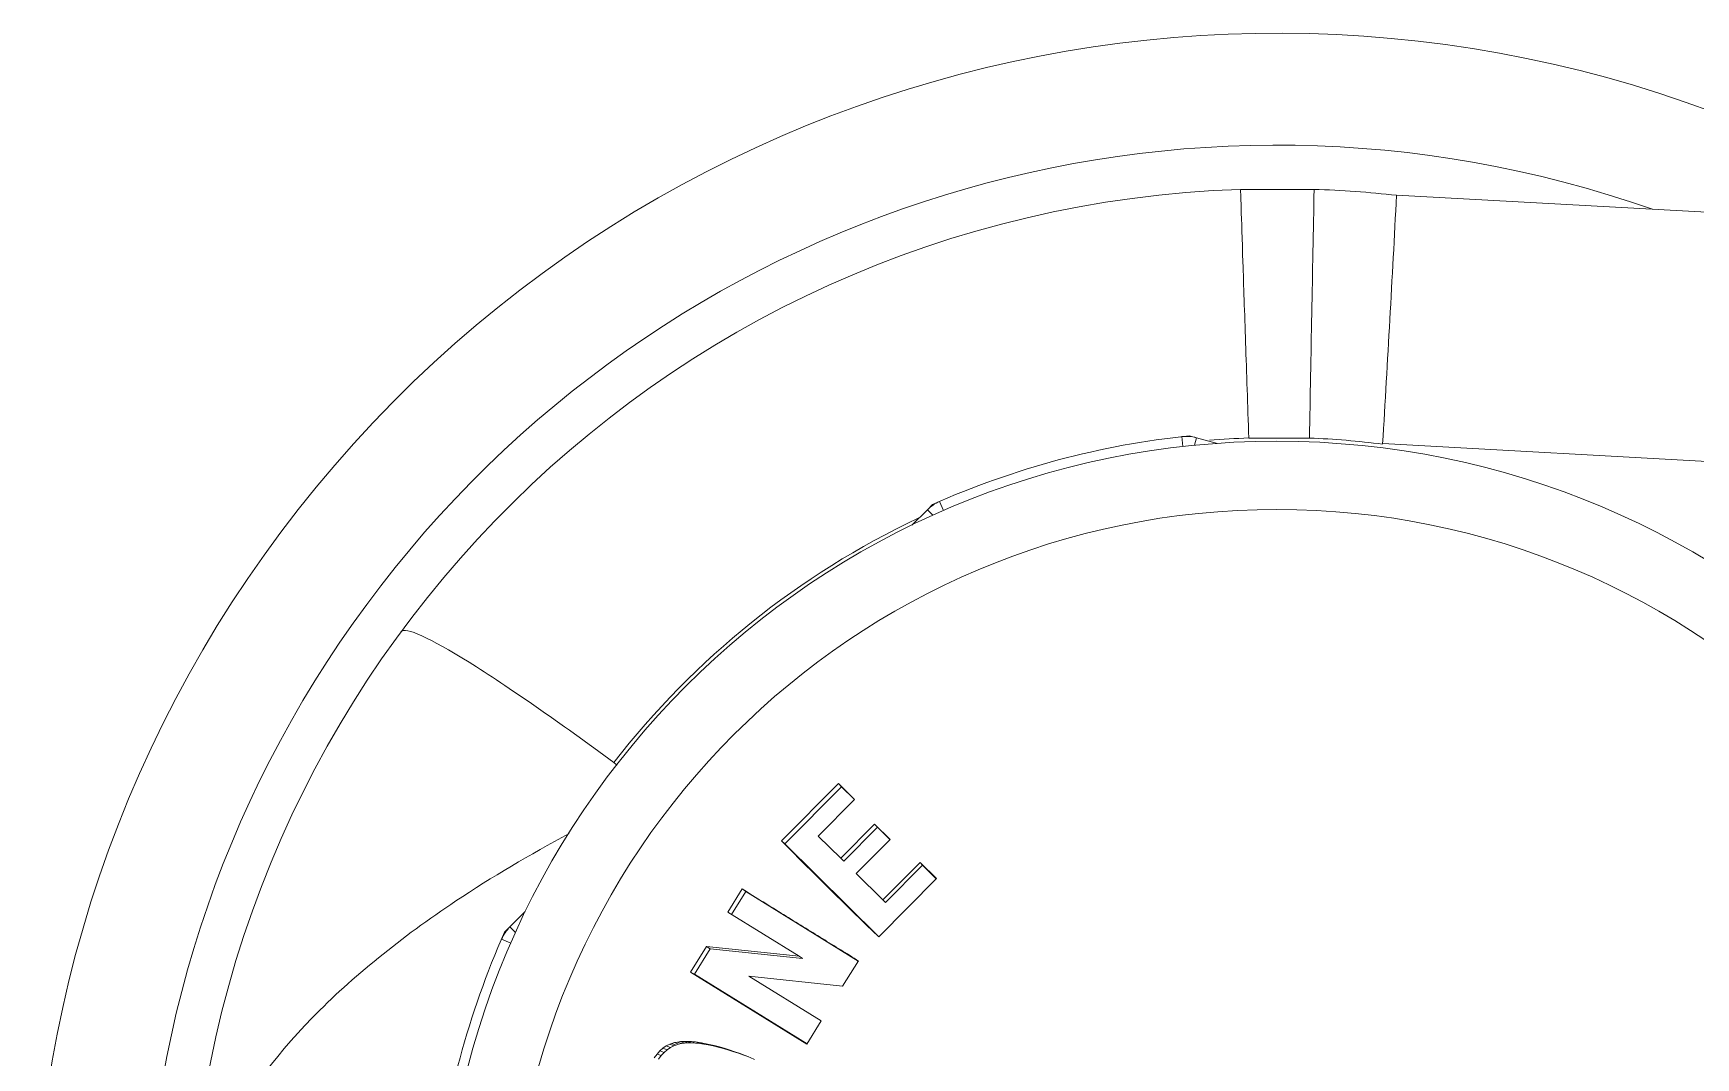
# Model space of a CAD drawing. Header units: inches. Extents: x 32 to 51.7, y 18.3 to 41.9.
# Drawn here: x 35.38894 to 35.42256, y 27.8798 to 27.90052 of the extents above; entities that cross this region are included whole.
import ezdxf

# ---------------------------------------------------------------- set-up
doc = ezdxf.new("R2010")
doc.units = ezdxf.units.IN
doc.header["$MEASUREMENT"] = 0
doc.layers.add('FURNITURE F 1 100', color=253, linetype='Continuous', lineweight=13)

msp = doc.modelspace()

# ---------------------------------------------------------------- linework, layer by layer
at = {"layer": 'FURNITURE F 1 100'}
for p, q in [((35.4133535878661, 27.89735887970526), (35.41484108813775, 27.89735887970526)), ((35.41650764995366, 27.89723905556159), (35.54042467516292, 27.89043242071055)), ((35.41218530972647, 27.89215788491467), (35.41216258698996, 27.89235854200295)), ((35.41231609689176, 27.89237522416645), (35.41246168526114, 27.89233616574459)), ((35.41242055595804, 27.89218285826789), (35.41246168526114, 27.89233616574459)), ((35.41246168526114, 27.89233616574459), (35.41288553171917, 27.8922224562916)), ((35.41474614762201, 27.89232883170846), (35.41351918188475, 27.89232883170846)), ((35.54014438971872, 27.88540994389562), (35.41622701655042, 27.89221659785947)), ((35.40701848001545, 27.89087946269135), (35.40712509978466, 27.89098601670546)), ((35.40734695860347, 27.89086305208387), (35.40726642275395, 27.89104823730688)), ((35.40670808151181, 27.89056925561747), (35.40701848001545, 27.8908794626909)), ((35.40713068353371, 27.89076718993145), (35.40701848001545, 27.8908794626909)), ((35.40407206259052, 27.88418646666671), (35.40522240202127, 27.88534619543268)), ((35.40413973036875, 27.88412686252557), (35.40528229719503, 27.88527875545831)), ((35.40528229719048, 27.88527875545353), (35.40522240202127, 27.88534619543268)), ((35.40522240202581, 27.88534619543746), (35.40554859248796, 27.88502330404024)), ((35.40528229719503, 27.88527875545831), (35.4055445115534, 27.88501919154485)), ((35.40554859249978, 27.88502330402796), (35.40481256270023, 27.88428158641998)), ((35.40481256269568, 27.88428158641543), (35.4052674185411, 27.88383191129649)), ((35.40526741855383, 27.88383191128398), (35.4059523485882, 27.88452280825525)), ((35.40532704626249, 27.88377466763038), (35.40600734482878, 27.88446089440138)), ((35.40626379058604, 27.88421422743884), (35.40557884990785, 27.88352413869641)), ((35.40600734482423, 27.88446089439706), (35.4059523485882, 27.88452280825525)), ((35.40595234859275, 27.8845228082598), (35.40626379058604, 27.88421422743884)), ((35.40600734482878, 27.88446089440138), (35.40626007523015, 27.8842104841576)), ((35.40413973038058, 27.88412686251329), (35.40407206260325, 27.88418646665443)), ((35.40604013207822, 27.88224635612981), (35.40413973036875, 27.88412686252557)), ((35.40532704624975, 27.88377466764266), (35.4052674185411, 27.88383191129649)), ((35.40557884990422, 27.88352413869232), (35.40611977423096, 27.88298827585957)), ((35.40611977424369, 27.88298827584706), (35.40687255352414, 27.88374800782228)), ((35.40617368213834, 27.88293669490029), (35.40692136675416, 27.88369128773045)), ((35.40692136675052, 27.88369128772658), (35.40687255352414, 27.88374800782228)), ((35.40687255352778, 27.88374800782615), (35.40720447012218, 27.8834202640521)), ((35.40692136675416, 27.88369128773045), (35.4072001997617, 27.88341595762765)), ((35.40298128629156, 27.8827419924605), (35.40327197421693, 27.88321090733414)), ((35.4033450474014, 27.88315789516762), (35.40327197421693, 27.88321090733414)), ((35.40720447013582, 27.88342026403937), (35.4060365724733, 27.88224251032282)), ((35.4030563246376, 27.88269214787258), (35.40334504740504, 27.88315789517331)), ((35.40334504740504, 27.88315789517331), (35.40562103094881, 27.88175337681671)), ((35.40617368212561, 27.88293669491279), (35.40611977423096, 27.88298827585957)), ((35.39857685681427, 27.88244304564999), (35.39888725531883, 27.88275325272364)), ((35.40442774397498, 27.88184932241618), (35.40298128630612, 27.88274199245118)), ((35.39859306477474, 27.88211455700114), (35.39840792927107, 27.88219520707865)), ((35.39847023704506, 27.88233649163497), (35.39857685681427, 27.88244304564999)), ((35.39868906033253, 27.88233077289053), (35.39857685681427, 27.88244304564999)), ((35.40222965120275, 27.88152681608037), (35.402550421252, 27.88204552521186)), ((35.40230976694575, 27.88148518277442), (35.40262837090422, 27.88200038646162)), ((35.40262837089877, 27.88200038645275), (35.402550421252, 27.88204552521186)), ((35.40255042125746, 27.88204552522073), (35.40442774397498, 27.88184932241618)), ((35.40262837090422, 27.88200038646162), (35.40449307291301, 27.88180546644933)), ((35.40449307291301, 27.88180546644933), (35.40442774397498, 27.88184932241618)), ((35.4023097669603, 27.88148518276532), (35.40222965121821, 27.88152681607128)), ((35.40458241988263, 27.88007492770223), (35.40222965120275, 27.88152681608037)), ((35.40562474290682, 27.88175901843872), (35.40530553636263, 27.88124443089485)), ((35.40458576299416, 27.88008068383963), (35.40230976694575, 27.88148518277442)), ((35.40340632444322, 27.88145067078015), (35.40487308579732, 27.88054551313528)), ((35.40530553635809, 27.88124443088689), (35.40340632445778, 27.88145067077856)), ((35.40487308581278, 27.88054551312596), (35.40458241988536, 27.88007492770701)), ((35.4014966280708, 27.87979826078024), (35.40155166721406, 27.87987211176321)), ((35.40155166730683, 27.87987211188759), (35.40161028402845, 27.87993556547642)), ((35.40163636563985, 27.87984165807845), (35.40155166721406, 27.87987211176321)), ((35.40158169722481, 27.87976830650016), (35.4016363657317, 27.87984165820215)), ((35.40161028413941, 27.87993556559716), (35.40167239908233, 27.8799910462478)), ((35.4016945878172, 27.87990468252585), (35.40161028402845, 27.87993556547642)), ((35.4016363657317, 27.87984165820215), (35.40169458792816, 27.87990468264591)), ((35.401672399166, 27.87999104632215), (35.40173890007163, 27.8800361568726)), ((35.40175628483094, 27.87995978779848), (35.40167239908233, 27.8799910462478)), ((35.40169458792816, 27.87990468264591), (35.40175628491279, 27.87995978787237)), ((35.40173890016531, 27.88003615693604), (35.40180973420293, 27.88007251367501)), ((35.40182233844435, 27.88000459287216), (35.40173890006618, 27.8800361568851)), ((35.40175628491279, 27.87995978787237), (35.40182233854257, 27.88000459292264)), ((35.40180973420293, 27.88007251367501), (35.4018497031736, 27.88008760875343)), ((35.40189269539833, 27.88004070474015), (35.40180973410379, 27.88007251362453)), ((35.40182233854257, 27.88000459292264), (35.40189269549565, 27.8800407047904)), ((35.4018497031736, 27.88008760875343), (35.40190419648998, 27.88010400035567)), ((35.40193239602441, 27.88005569654204), (35.40184970301171, 27.8800876086925)), ((35.40189269621688, 27.88004070311874), (35.40193239618448, 27.88005569660252)), ((35.40190419648998, 27.88010400035567), (35.40196367241579, 27.88011651403142)), ((35.40198652306272, 27.88007197695763), (35.40190419636538, 27.88010400031838)), ((35.40193239647006, 27.88005569566597), (35.4019865231855, 27.88007197699469)), ((35.40196367241579, 27.88011651403142), (35.40202734904206, 27.88012431448508)), ((35.40204559936747, 27.88008440526071), (35.40196367230028, 27.88011651400709)), ((35.40198652347563, 27.88007197575187), (35.40204559948207, 27.88008440528481)), ((35.40202734904206, 27.88012431448508), (35.40209598181237, 27.88012904499576)), ((35.40210884815561, 27.88009215201166), (35.4020273488638, 27.88012431446325)), ((35.40204559967397, 27.88008440400629), (35.40210884833296, 27.88009215203349)), ((35.40209598181237, 27.88012904499576), (35.40216962366294, 27.88012908928179)), ((35.40217701990305, 27.88009684950087), (35.40209598168322, 27.88012904498689)), ((35.40210884841936, 27.8800921507843), (35.40217702003129, 27.88009684950973)), ((35.40225016710583, 27.88009689224575), (35.40216962352743, 27.88012908928156)), ((35.40216962366294, 27.88012908928179), (35.40224746621671, 27.88012442013585)), ((35.40217702005675, 27.88009684825736), (35.40225016724135, 27.88009689224575)), ((35.40232748673925, 27.88009225327958), (35.40224746596932, 27.88012442015086)), ((35.40224746621671, 27.88012442013608), (35.40233107329614, 27.88011670791591)), ((35.40225016719224, 27.88009689105454), (35.40232748698482, 27.8800922532648)), ((35.40232748687932, 27.88009225216522), (35.40241053254495, 27.88008459173191)), ((35.40241053235668, 27.88008459174919), (35.40233107310605, 27.88011670793342)), ((35.40233107329614, 27.88011670791591), (35.40241885461337, 27.8801050901802)), ((35.40241053240852, 27.88008459064233), (35.402497724355, 27.88007305090921)), ((35.40249772419493, 27.88007305093036), (35.40241885445239, 27.88010509020157)), ((35.40241885461337, 27.8801050901802), (35.40251083663652, 27.88008875872763)), ((35.40249772419129, 27.88007304989376), (35.40258908871211, 27.88005682807918)), ((35.40258908846836, 27.88005682812238), (35.40251083639096, 27.88008875877129)), ((35.40251083663652, 27.88008875872786), (35.40260860965891, 27.8800685757569)), ((35.40258908853021, 27.8800568271756), (35.40268620521483, 27.88003677969025)), ((35.40268620498473, 27.88003677973777), (35.40260860942699, 27.88006857580465)), ((35.40260860965891, 27.8800685757569), (35.40271055692274, 27.8800444869373)), ((35.4026862050202, 27.88003677883737), (35.40278746796476, 27.88001285171365)), ((35.40278746776103, 27.88001285176208), (35.4027105567172, 27.88004448698596)), ((35.40271055692274, 27.8800444869373), (35.40281751327684, 27.8800157111252)), ((35.40278746776922, 27.88001285094376), (35.40289370621822, 27.87998426827856)), ((35.40289370579167, 27.87998426839338), (35.40281751284756, 27.88001571124071)), ((35.40281751327684, 27.8800157111252), (35.40292942578772, 27.87998386439833)), ((35.40289370602905, 27.87998426761258), (35.40300486738461, 27.87995263464084)), ((35.40300486708357, 27.87995263472656), (35.40292942548486, 27.87998386448474)), ((35.40292942578772, 27.87998386439833), (35.40301280683134, 27.87995834214323)), ((35.40300486719634, 27.87995263400897), (35.40308768860059, 27.87992728305446)), ((35.40308768829046, 27.87992728314951), (35.40301280651848, 27.87995834223873)), ((35.40301280683134, 27.87995834214323), (35.40312732977664, 27.87992091799718)), ((35.40308768847508, 27.87992728265679), (35.40320144277821, 27.87989010968997)), ((35.40320144255993, 27.87989010976137), (35.40312732955654, 27.87992091806903)), ((35.40312732977664, 27.87992091799718), (35.40323541216885, 27.87988246815573)), ((35.40320144262814, 27.87989010924182), (35.40330879962103, 27.87985191745768)), ((35.40330879936819, 27.87985191754772), (35.4032354119142, 27.87988246824623)), ((35.40323541216885, 27.87988246815573), (35.40333702753715, 27.87984380089322)), ((35.40330879951644, 27.87985191716869), (35.40340973289831, 27.8798135094198)), ((35.40340973264001, 27.87981350951848), (35.40333702727612, 27.87984380099258)), ((35.40333702753715, 27.87984380089322), (35.40343298426042, 27.87980494340716)), ((35.40343298426042, 27.87980494340716), (35.40352250042515, 27.87976506064749))]:
    msp.add_line(p, q, dxfattribs=at)
for radius in [0.0169002236195937, 0.01552095860103648]:
    msp.add_circle((35.4140869643622, 27.87536499153564), radius, dxfattribs=at)
for centre, radius, start, end in [((35.4140869643622, 27.87536499153564), 0.02515023998424043, 57.74811092695322, 302.2519100033476), ((35.4140869643622, 27.87536499153564), 0.02288671838565883, 70.61951479149987, 289.3804704315131), ((35.41409733796873, 27.87536499153564), 0.02200645998621045, 91.93678879650807, 268.0632318889938), ((39.48835384157037, 27.81795673497047), 4.074286545270049, 178.8833147204919, 178.9540637630568), ((35.41409733796873, 27.87536499153564), 0.02200645998621036, 83.71192224519352, 88.0632113341026), ((34.74782790662694, 27.93208881376925), 0.6695872646068337, 356.5856580385367, 357.016600002032), ((35.4140869643622, 27.87536499153564), 0.01710216318928355, 95.94342504056728, 114.0212368368914), ((35.41225314592585, 27.8915588455104), 0.0008048076794956996, 74.98232668141925, 96.46074452247615), ((35.41409293201441, 27.87536499153564), 0.01697641198936234, 91.93695256636127, 94.63236558377031), ((35.41409293201441, 27.87536499153564), 0.01697641198936146, 82.78131976128023, 87.79483798583622), ((35.40758738941777, 27.8903102022118), 0.0008048076794956954, 113.5039088406763, 134.9823266808262), ((35.41409293201441, 27.87536499153564), 0.01697641198936234, 115.3183605135462, 142.2093595250452), ((35.40005464848828, 27.88502843928561), 0.0009665473755764946, 44.83257629559516, 49.89914924047894), ((35.46593134286259, 27.94473516913261), 0.08656047554169426, 224.3865783412922, 226.216021068406), ((35.4140869643622, 27.87536499153564), 0.01710216318928354, 155.9434250397929, 174.0212052556527), ((35.39914576621659, 27.88187378517089), 0.0008048076794956935, 134.9823266808262, 156.460744521869)]:
    msp.add_arc(centre, radius, start, end, dxfattribs=at)
for points, knots in [([(35.41351918188475, 27.89233170526652), (35.41349692936792, 27.89298974846017), (35.4134748002768, 27.89364753276116), (35.41343412426222, 27.89486344176473), (35.41341559334042, 27.89542108809494), (35.41338493866779, 27.89635171547864), (35.41337282697596, 27.89672433039753), (35.41335686036719, 27.89722800184993), (35.41335301173213, 27.89735886022479), (35.41335358780061, 27.89735887970298)], [0, 0, 0, 0, 0.25, 0.25, 0.5, 0.5, 0.75, 0.75, 1, 1, 1, 1]), ([(35.39637949032722, 27.88841727700831), (35.3964549833142, 27.88851975509485), (35.39695980297593, 27.8882865701082), (35.39853971440944, 27.88730344661142), (35.39960816865251, 27.88656062217249), (35.40067723547027, 27.88576776281364)], [0, 0, 0, 0, 0.5, 0.5, 1, 1, 1, 1]), ([(35.39977533195243, 27.88433185709844), (35.3989829388408, 27.88390711508985), (35.39821102011111, 27.88345170287923), (35.39638483428344, 27.88223665947178), (35.39538033927666, 27.88142912163105), (35.3937789413737, 27.87978487236112), (35.39314849003377, 27.87891994104459), (35.39230664449379, 27.8771619606441), (35.39209087798254, 27.87626689860324), (35.39209087798254, 27.87536499153564)], [0.08529418311261305, 0.08529418311261305, 0.08529418311261305, 0.08529418311261305, 0.2499999999999999, 0.2499999999999999, 0.4999999999999999, 0.4999999999999999, 0.7499999999999999, 0.7499999999999999, 1, 1, 1, 1]), ([(35.40327197421693, 27.88321090733414), (35.4034138824879, 27.88312335704902), (35.40369258613255, 27.88295141086403), (35.40410569516889, 27.88269654079861), (35.40450507942178, 27.88245010118792), (35.40489068626057, 27.88221212084998), (35.40526208671936, 27.88198287014072), (35.40550560276797, 27.88183255840224), (35.40562474290682, 27.88175901843872)], [0, 0, 0, 0, 0.1831655561779716, 0.3597317418725512, 0.5296982943212726, 0.6930650985626166, 0.8498322296980209, 1, 1, 1, 1])]:
    msp.add_open_spline(points, degree=3, knots=knots, dxfattribs=at)

doc.saveas('drawing.dxf')
